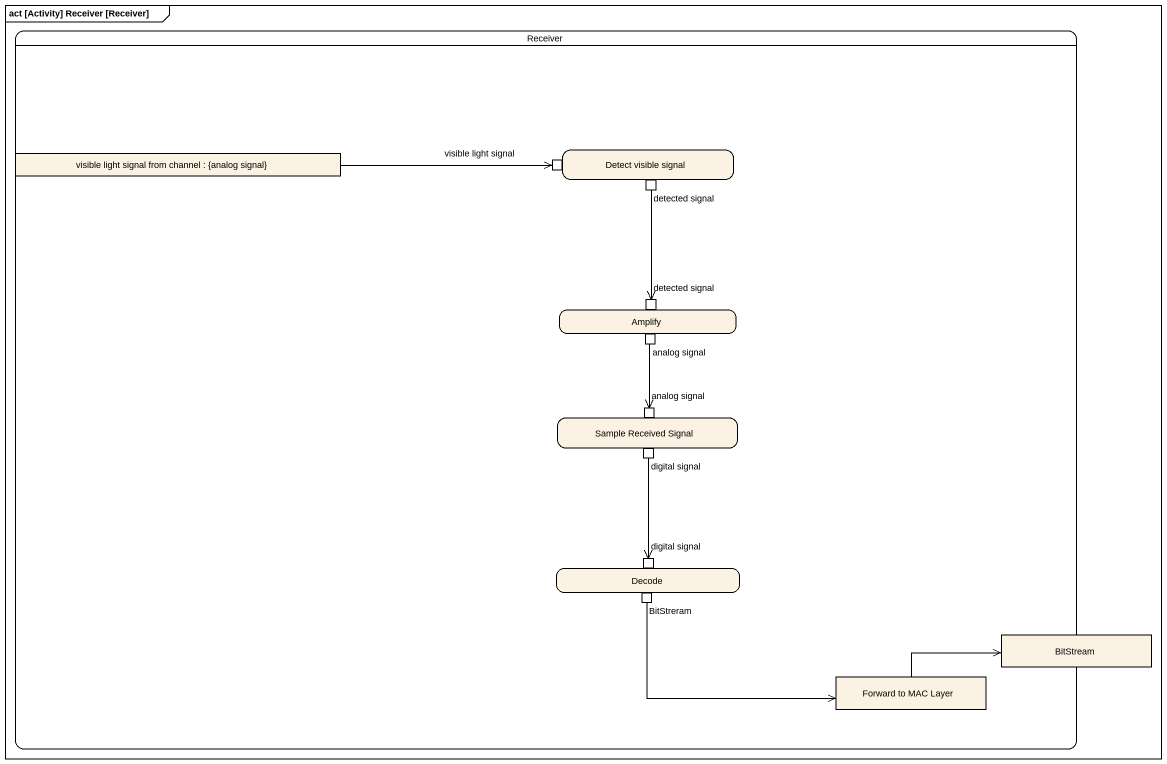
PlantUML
@startuml
mainframe act [Activity] Receiver [Receiver]
hide empty description
state Receiver {
  state "visible light signal from channel : {analog signal}" as visible_light_signal_from <<object>>
  state "Detect visible signal" as Detect_visible_signal {
    state "visible light signal" as visible_light_signal <<inputPin>>
    state "detected signal" as detected_signal <<outputPin>>
  }
  state Amplify {
    state "detected signal" as detected_signal_2 <<inputPin>>
    state "analog signal" as analog_signal <<outputPin>>
  }
  state "Sample Received Signal" as Sample_Received_Signal {
    state "analog signal" as analog_signal_2 <<inputPin>>
    state "digital signal" as digital_signal <<outputPin>>
  }
  state Decode {
    state "digital signal" as digital_signal_2 <<inputPin>>
    state BitStreram <<outputPin>>
  }
  state BitStream <<object>>
  state "Forward to MAC Layer" as Forward_to_MAC_Layer <<object>>
}
visible_light_signal_from -right-> visible_light_signal
detected_signal --> detected_signal_2
analog_signal --> analog_signal_2
digital_signal --> digital_signal_2
BitStreram -right-> Forward_to_MAC_Layer
Forward_to_MAC_Layer -right-> BitStream
@enduml
